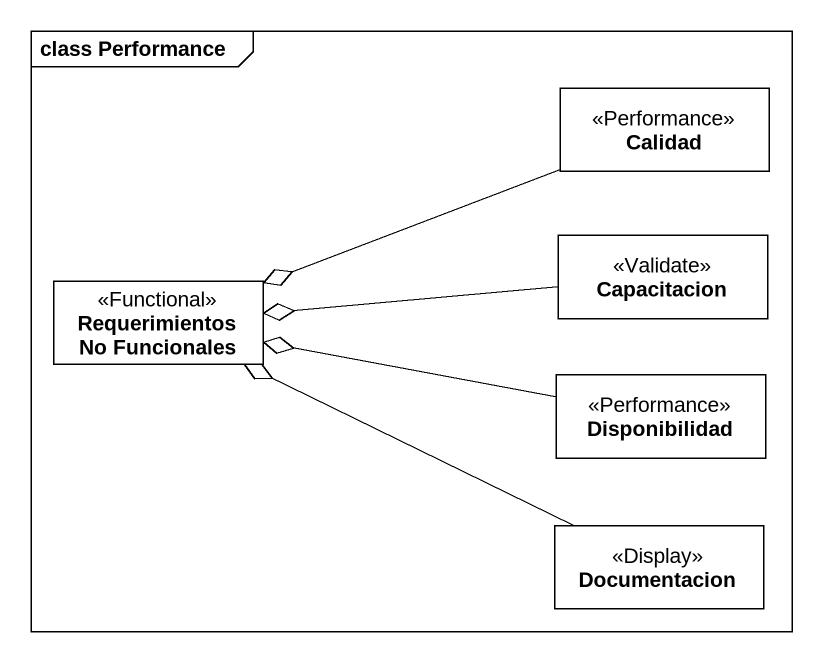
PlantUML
@startuml
mainframe class Performance
hide circle
hide empty members
class Calidad <<Performance>>
class "Requerimientos No Funcionales" as Requerimientos_No <<Functional>>
class Capacitacion <<Validate>>
class Disponibilidad <<Performance>>
class Documentacion <<Display>>
Calidad -left-o Requerimientos_No
Capacitacion -left-o Requerimientos_No
Disponibilidad -left-o Requerimientos_No
Documentacion -left-o Requerimientos_No
@enduml
